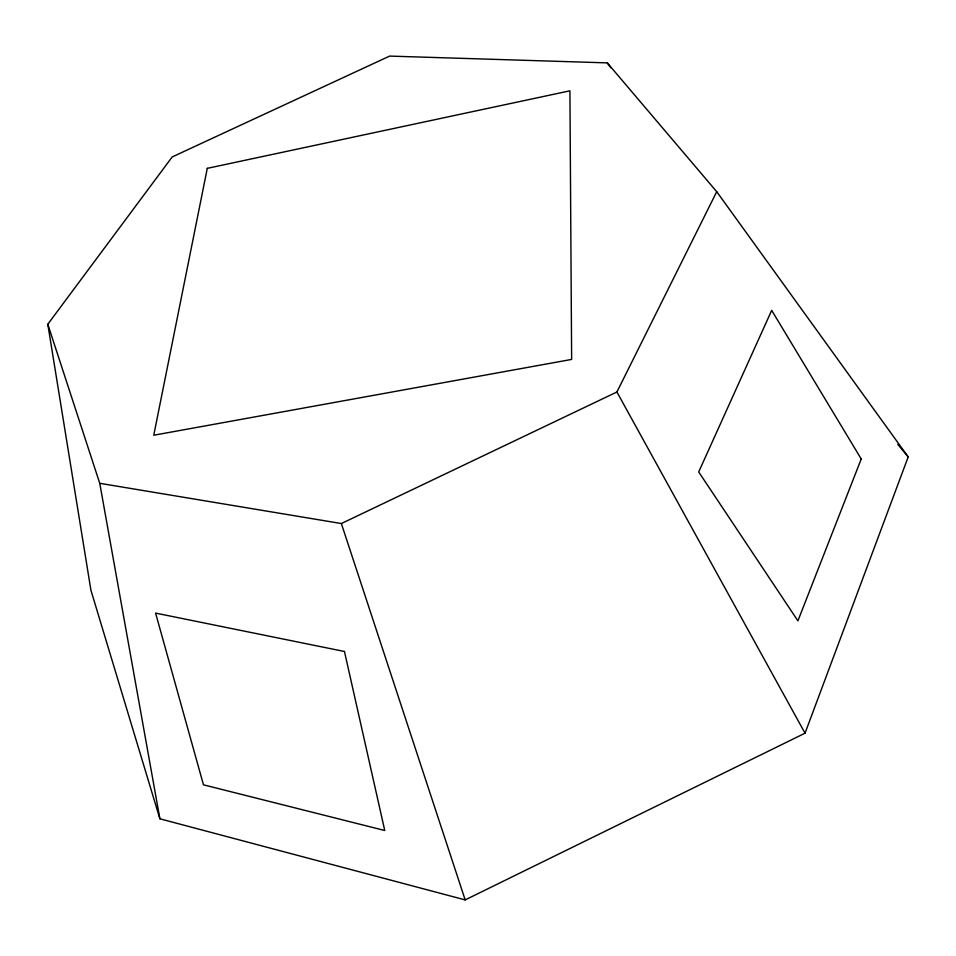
<?xml version="1.0" encoding="UTF-8"?>
<svg xmlns="http://www.w3.org/2000/svg" width="956" height="956" viewBox="0 0 956 956"><rect width="100%" height="100%" fill="white"/><g stroke="black" fill="none" stroke-linecap="round" stroke-linejoin="round"><path stroke-width="1.43" d="M805.036 733.192L908.2 456.932L716.725 191.69L607.299 62.881L389.606 56.093L172.188 156.939L47.8 324.239L90.916 590.211L159.891 818.802L465.178 899.907L805.036 733.192L616.907 392.008L716.725 191.69M47.8 324.239L99.747 483.306L341.352 523.541L616.907 392.008M897.756 444.337L908.2 456.932M607.299 62.881L610.741 67.757M341.352 523.541L465.178 899.907M99.747 483.306L159.891 818.802M207.285 168.352L153.761 435.231L571.64 359.42L569.919 90.82L207.285 168.352M861.237 458.988L797.913 620.85L698.705 471.941L771.683 310.365L861.237 458.988M344.459 651.49L155.589 613.095L203.461 784.816L384.754 830.501L344.459 651.49"/></g></svg>
